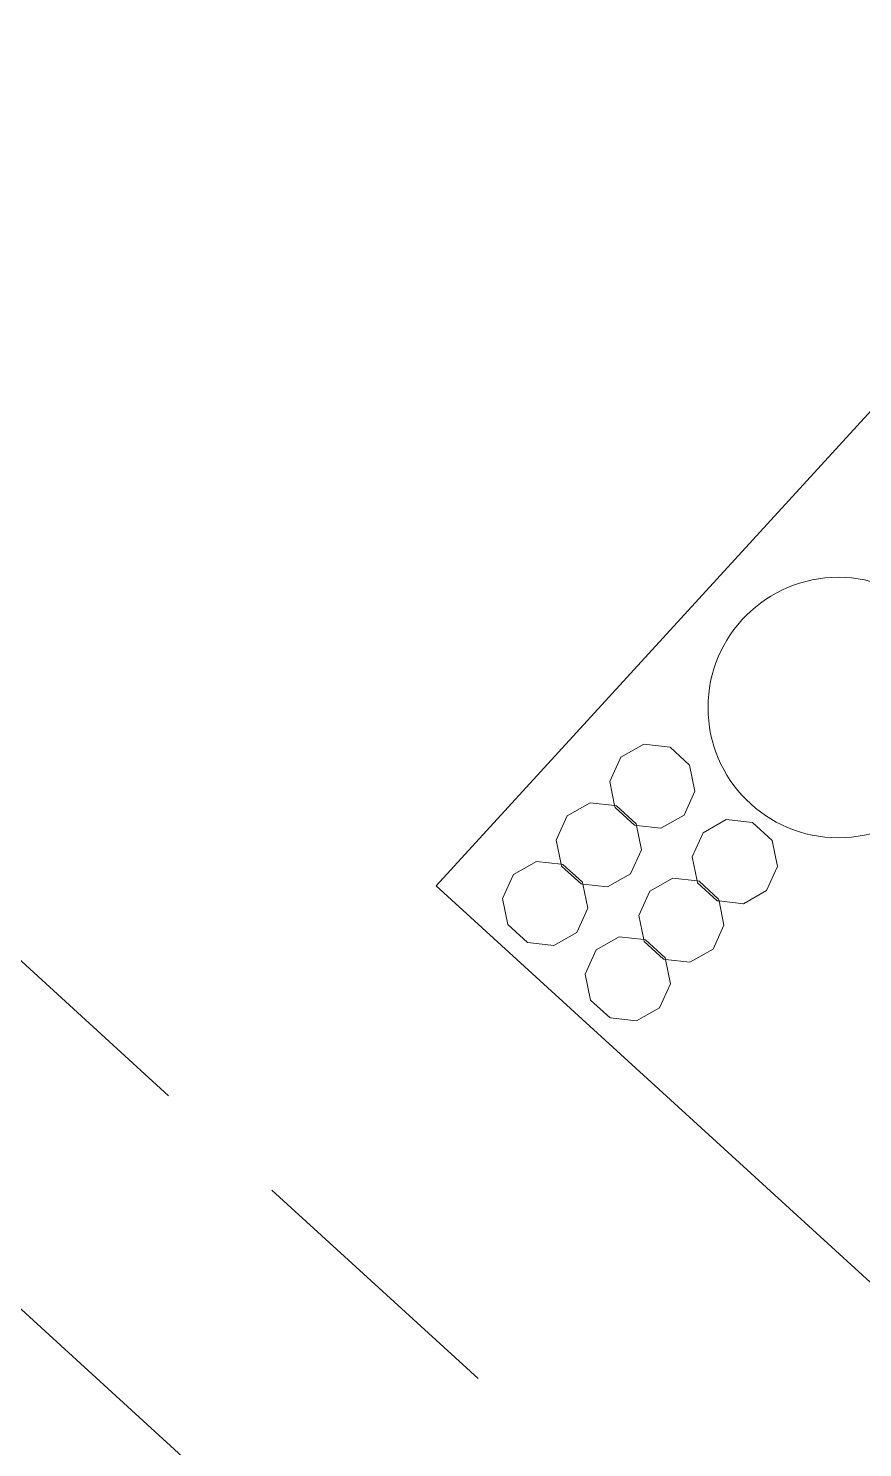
# Model space of a CAD drawing. Header units: metres. Extents: x 750 to 3116, y -341 to 1465.
# Drawn here: x 1588.367 to 1589.113, y 763.089 to 764.359 of the extents above; entities that cross this region are included whole.
import ezdxf

# ---------------------------------------------------------------- set-up
doc = ezdxf.new("R2010")
doc.units = ezdxf.units.M
doc.linetypes.add('DASHED2', pattern=[0.375, 0.25, -0.125])
doc.layers.add('Furniture', color=44, linetype='Continuous', lineweight=5)
doc.layers.add('Hidden line', color=251, linetype='Continuous', lineweight=5)

# ---------------------------------------------------------------- blocks, each defined once
blk = doc.blocks.new('tea counter')
at = {"layer": 'Furniture'}
for p, q in [((11493481.6608, 4446056.6327), (11493481.6608, 4446055.9327)), ((11493481.4282, 4446056.127), (11493481.4421, 4446056.1462)), ((11493481.4421, 4446056.1462), (11493481.4646, 4446056.1535)), ((11493481.4646, 4446056.1535), (11493481.4872, 4446056.1462)), ((11493481.4872, 4446056.1462), (11493481.5001, 4446056.1283)), ((11493481.5001, 4446056.1283), (11493481.5131, 4446056.1462)), ((11493481.5131, 4446056.1462), (11493481.5356, 4446056.1535)), ((11493481.5356, 4446056.1535), (11493481.5582, 4446056.1462)), ((11493481.5582, 4446056.1462), (11493481.5711, 4446056.1283)), ((11493481.5711, 4446056.1283), (11493481.5841, 4446056.1462)), ((11493481.5841, 4446056.1462), (11493481.6066, 4446056.1535)), ((11493481.6066, 4446056.1535), (11493481.6292, 4446056.1462)), ((11493481.6292, 4446056.1462), (11493481.6431, 4446056.127)), ((11493481.4282, 4446056.1033), (11493481.4282, 4446056.127)), ((11493481.4992, 4446056.127), (11493481.5001, 4446056.1283)), ((11493481.4992, 4446056.1033), (11493481.4992, 4446056.127)), ((11493481.5001, 4446056.1283), (11493481.5011, 4446056.127)), ((11493481.5011, 4446056.127), (11493481.5011, 4446056.1033)), ((11493481.5702, 4446056.127), (11493481.5711, 4446056.1283)), ((11493481.5702, 4446056.1033), (11493481.5702, 4446056.127)), ((11493481.5711, 4446056.1283), (11493481.5721, 4446056.127)), ((11493481.5721, 4446056.127), (11493481.5721, 4446056.1033)), ((11493481.6431, 4446056.127), (11493481.6431, 4446056.1033)), ((11493481.4421, 4446056.0841), (11493481.4282, 4446056.1033)), ((11493481.5001, 4446056.1019), (11493481.4872, 4446056.0841)), ((11493481.5001, 4446056.1019), (11493481.4992, 4446056.1033)), ((11493481.5011, 4446056.1033), (11493481.5001, 4446056.1019)), ((11493481.5131, 4446056.0841), (11493481.5001, 4446056.1019)), ((11493481.5711, 4446056.1019), (11493481.5582, 4446056.0841)), ((11493481.5711, 4446056.1019), (11493481.5702, 4446056.1033)), ((11493481.5721, 4446056.1033), (11493481.5711, 4446056.1019)), ((11493481.5841, 4446056.0841), (11493481.5711, 4446056.1019)), ((11493481.6431, 4446056.1033), (11493481.6292, 4446056.0841)), ((11493481.4646, 4446056.0768), (11493481.4421, 4446056.0841)), ((11493481.4872, 4446056.0841), (11493481.4646, 4446056.0768)), ((11493481.5356, 4446056.0768), (11493481.5131, 4446056.0841)), ((11493481.5582, 4446056.0841), (11493481.5356, 4446056.0768)), ((11493481.6066, 4446056.0768), (11493481.5841, 4446056.0841)), ((11493481.6292, 4446056.0841), (11493481.6066, 4446056.0768)), ((11493481.4282, 4446056.027), (11493481.4421, 4446056.0462)), ((11493481.4421, 4446056.0462), (11493481.4646, 4446056.0535)), ((11493481.4646, 4446056.0535), (11493481.4872, 4446056.0462)), ((11493481.4872, 4446056.0462), (11493481.5001, 4446056.0283)), ((11493481.5001, 4446056.0283), (11493481.5131, 4446056.0462)), ((11493481.5131, 4446056.0462), (11493481.5356, 4446056.0535)), ((11493481.5356, 4446056.0535), (11493481.5582, 4446056.0462)), ((11493481.5582, 4446056.0462), (11493481.5711, 4446056.0283)), ((11493481.5711, 4446056.0283), (11493481.5841, 4446056.0462)), ((11493481.5841, 4446056.0462), (11493481.6066, 4446056.0535)), ((11493481.6066, 4446056.0535), (11493481.6292, 4446056.0462)), ((11493481.6292, 4446056.0462), (11493481.6431, 4446056.027)), ((11493481.4282, 4446056.0033), (11493481.4282, 4446056.027)), ((11493481.4992, 4446056.027), (11493481.5001, 4446056.0283)), ((11493481.4992, 4446056.0033), (11493481.4992, 4446056.027)), ((11493481.5001, 4446056.0283), (11493481.5011, 4446056.027)), ((11493481.5011, 4446056.027), (11493481.5011, 4446056.0033)), ((11493481.5702, 4446056.027), (11493481.5711, 4446056.0283)), ((11493481.5702, 4446056.0033), (11493481.5702, 4446056.027)), ((11493481.5711, 4446056.0283), (11493481.5721, 4446056.027)), ((11493481.5721, 4446056.027), (11493481.5721, 4446056.0033)), ((11493481.6431, 4446056.027), (11493481.6431, 4446056.0033)), ((11493481.4421, 4446055.9841), (11493481.4282, 4446056.0033)), ((11493481.5001, 4446056.0019), (11493481.4992, 4446056.0033)), ((11493481.5011, 4446056.0033), (11493481.5001, 4446056.0019)), ((11493481.5711, 4446056.0019), (11493481.5702, 4446056.0033)), ((11493481.5721, 4446056.0033), (11493481.5711, 4446056.0019)), ((11493481.6431, 4446056.0033), (11493481.6292, 4446055.9841)), ((11493481.5001, 4446056.0019), (11493481.4872, 4446055.9841)), ((11493481.5131, 4446055.9841), (11493481.5001, 4446056.0019)), ((11493481.5711, 4446056.0019), (11493481.5582, 4446055.9841)), ((11493481.5841, 4446055.9841), (11493481.5711, 4446056.0019)), ((11493481.4646, 4446055.9768), (11493481.4421, 4446055.9841)), ((11493481.4872, 4446055.9841), (11493481.4646, 4446055.9768)), ((11493481.5356, 4446055.9768), (11493481.5131, 4446055.9841)), ((11493481.5582, 4446055.9841), (11493481.5356, 4446055.9768)), ((11493481.6066, 4446055.9768), (11493481.5841, 4446055.9841)), ((11493481.6292, 4446055.9841), (11493481.6066, 4446055.9768)), ((11493481.6608, 4446055.9327), (11493480.4845, 4446055.9327))]:
    blk.add_line(p, q, dxfattribs=at)
blk.add_circle((11493481.3005, 4446056.0904), 0.1165, dxfattribs=at)

msp = doc.modelspace()

# ---------------------------------------------------------------- linework, layer by layer
at = {"layer": 'Hidden line', "linetype": 'DASHED2'}
msp.add_line((1589.6002, 762.3919), (1586.0787, 765.6094), dxfattribs=at)
at = {"layer": 'Hidden line'}
msp.add_line((1589.445, 762.2221), (1585.9236, 765.4396), dxfattribs=at)

# ---------------------------------------------------------------- block references
at = {"layer": 'Furniture', "rotation": 227.5821484610378}
msp.add_blockref('tea counter', (4472035.38, 11484780.3457), dxfattribs=at)

doc.saveas('drawing.dxf')
